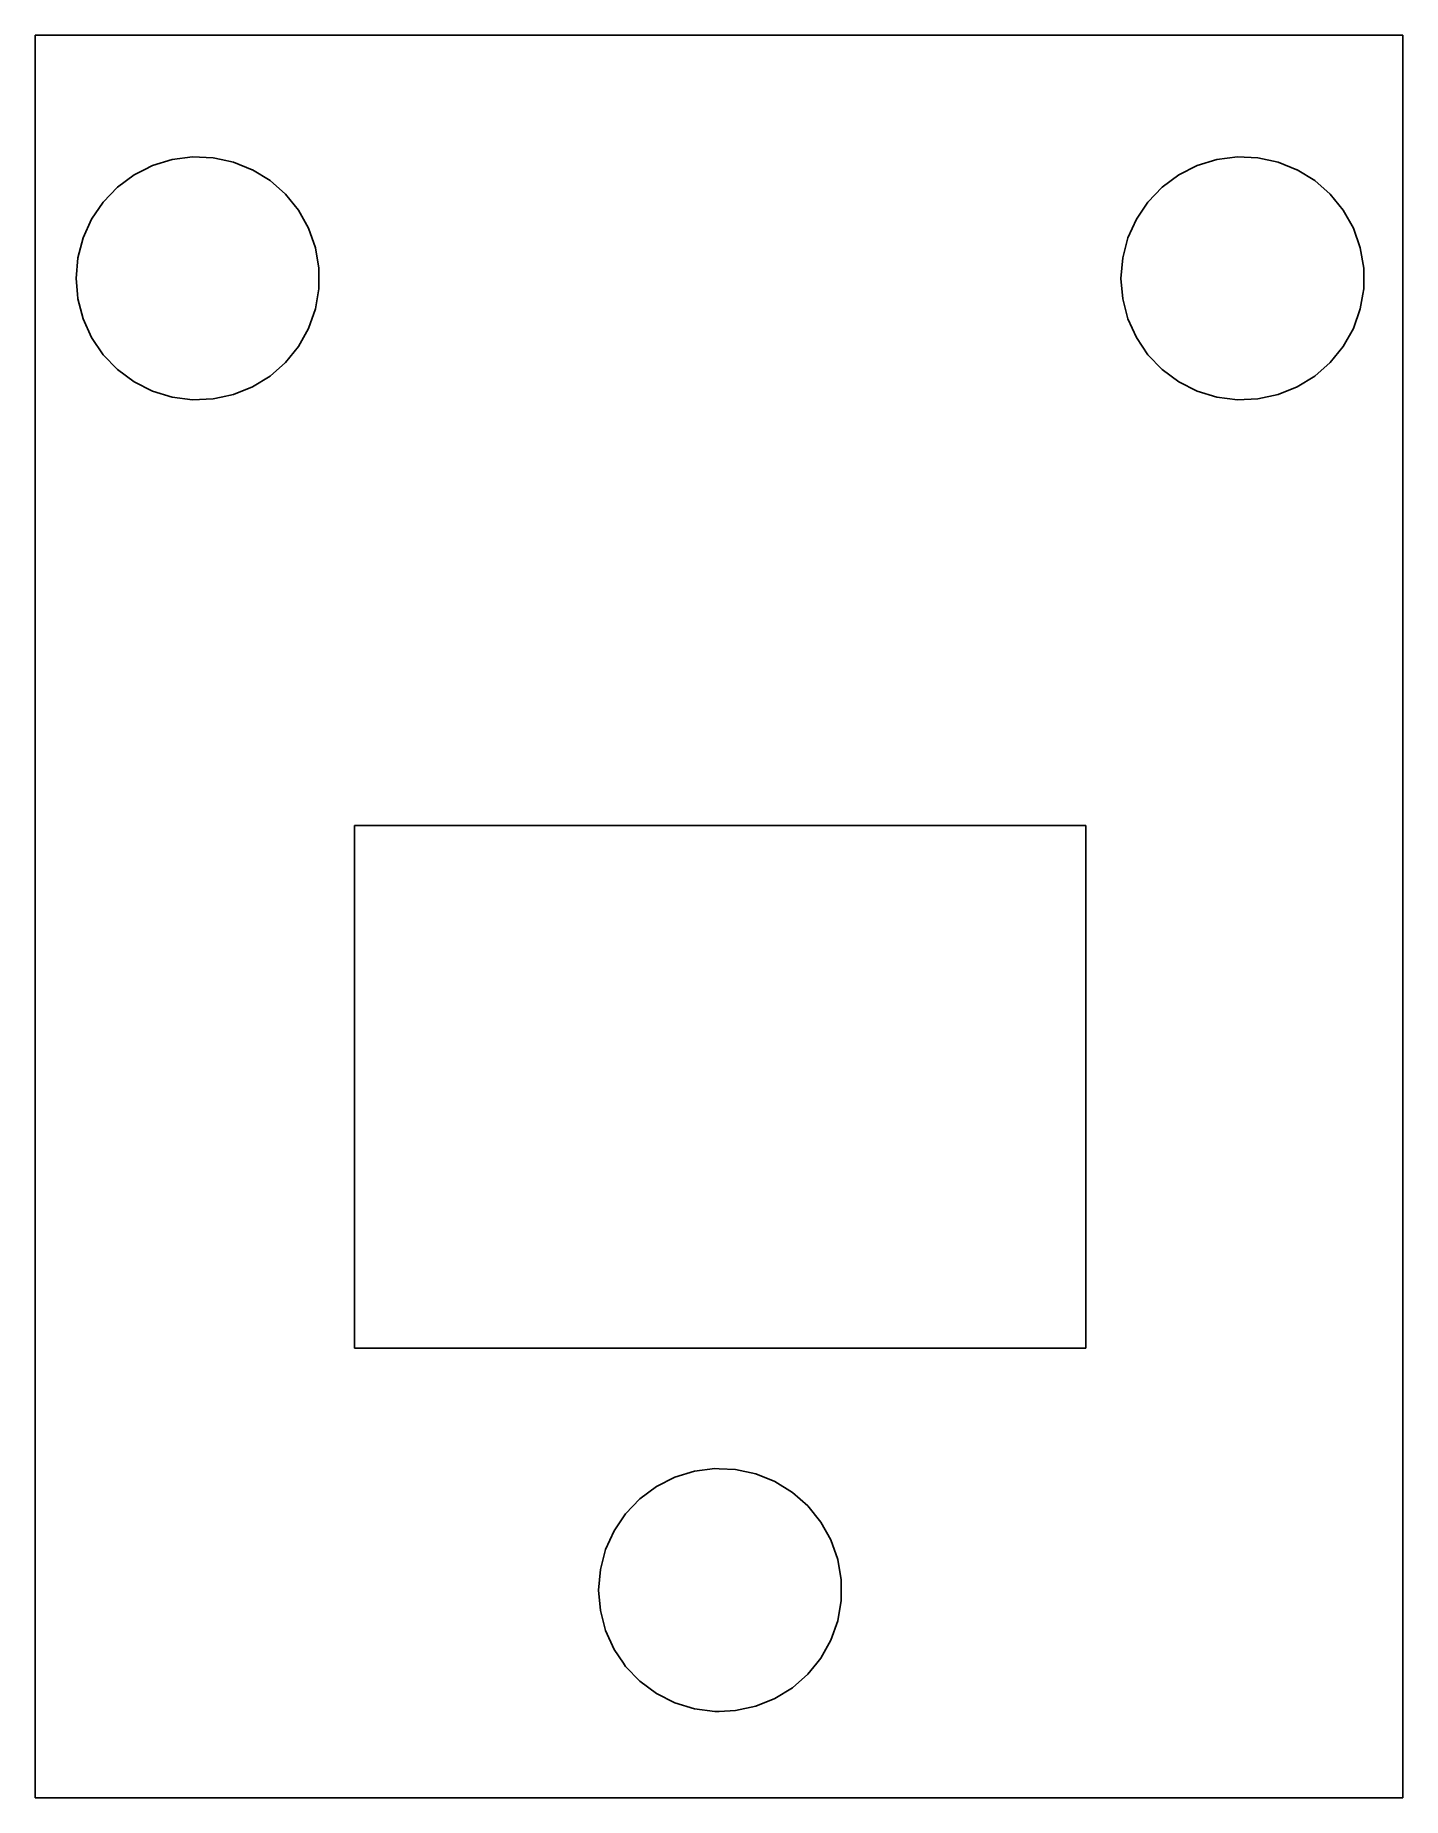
# Model space of a CAD drawing. Extents: x -11.2 to 11.2, y 16.5 to 45.5.
import ezdxf

# ---------------------------------------------------------------- set-up
doc = ezdxf.new("R2010")
doc.units = 0

msp = doc.modelspace()

# ---------------------------------------------------------------- linework, layer by layer
at = {"layer": 'Layer 1'}
for p, q in [((-11.25, 45.5), (-8.192, 45.5)), ((-11.25, 43.288), (-11.25, 45.5)), ((-8.192, 45.5), (-4.096, 45.5)), ((-4.096, 45.5), (0, 45.5)), ((0, 45.5), (6.9572, 45.5)), ((6.9572, 45.5), (7.592, 45.5)), ((7.592, 45.5), (8.192, 45.5)), ((8.192, 45.5), (11.25, 45.5)), ((11.25, 45.5), (11.25, 44.3862)), ((11.25, 44.3862), (11.25, 43.8462)), ((11.25, 43.8462), (11.25, 43.3856)), ((-11.25, 41.24), (-11.25, 43.288)), ((-9.4562, 43.288), (-9.624, 43.203)), ((-9.322, 43.356), (-9.4562, 43.288)), ((-8.997, 43.455), (-9.322, 43.356)), ((-8.661, 43.498), (-8.997, 43.455)), ((-8.322, 43.484), (-8.661, 43.498)), ((-8.192, 43.4558), (-8.322, 43.484)), ((-7.99, 43.412), (-8.192, 43.4558)), ((-7.68, 43.288), (-7.99, 43.412)), ((-7.99, 43.412), (-7.99, 43.412)), ((-7.675, 43.286), (-7.68, 43.288)), ((-7.387, 43.108), (-7.675, 43.286)), ((7.868, 43.356), (7.565, 43.203)), ((8.192, 43.4547), (7.868, 43.356)), ((8.193, 43.455), (8.192, 43.4547)), ((8.529, 43.498), (8.193, 43.455)), ((8.868, 43.484), (8.529, 43.498)), ((9.2, 43.412), (8.868, 43.484)), ((9.509, 43.288), (9.2, 43.412)), ((9.514, 43.286), (9.509, 43.288)), ((9.803, 43.108), (9.514, 43.286)), ((11.25, 43.3856), (11.25, 43.288)), ((11.25, 43.288), (11.25, 42.5894)), ((-9.897, 43.001), (-10.132, 42.756)), ((-9.624, 43.203), (-9.897, 43.001)), ((-7.132, 42.884), (-7.387, 43.108)), ((7.293, 43.001), (7.058, 42.756)), ((7.565, 43.203), (7.293, 43.001)), ((10.058, 42.884), (9.803, 43.108)), ((-10.132, 42.756), (-10.322, 42.475)), ((-6.919, 42.62), (-7.132, 42.884)), ((7.058, 42.756), (6.868, 42.475)), ((10.271, 42.62), (10.058, 42.884)), ((-10.322, 42.475), (-10.462, 42.166)), ((-6.753, 42.324), (-6.919, 42.62)), ((6.868, 42.475), (6.728, 42.166)), ((10.437, 42.324), (10.271, 42.62)), ((11.25, 42.5894), (11.25, 42.2168)), ((-10.462, 42.166), (-10.547, 41.838)), ((-6.64, 42.004), (-6.753, 42.324)), ((6.728, 42.166), (6.643, 41.838)), ((10.55, 42.004), (10.437, 42.324)), ((11.25, 42.2168), (11.25, 41.8369)), ((-10.547, 41.838), (-10.576, 41.5)), ((-6.583, 41.67), (-6.64, 42.004)), ((6.643, 41.838), (6.614, 41.5)), ((10.607, 41.67), (10.55, 42.004)), ((11.25, 41.8369), (11.25, 41.4066)), ((-10.576, 41.5), (-10.5537, 41.24)), ((-6.583, 41.33), (-6.583, 41.67)), ((6.614, 41.5), (6.643, 41.162)), ((10.607, 41.33), (10.607, 41.67)), ((-11.25, 41.0001), (-11.25, 41.24)), ((-10.5537, 41.24), (-10.547, 41.162)), ((-6.64, 40.996), (-6.583, 41.33)), ((10.55, 40.996), (10.5916, 41.24)), ((10.5916, 41.24), (10.607, 41.33)), ((11.25, 41.4066), (11.25, 41.24)), ((11.25, 41.24), (11.25, 39.192)), ((-11.25, 40.6208), (-11.25, 41.0001)), ((-10.547, 41.162), (-10.462, 40.834)), ((-6.753, 40.676), (-6.64, 40.996)), ((6.643, 41.162), (6.728, 40.834)), ((10.437, 40.676), (10.55, 40.996)), ((-11.25, 40.2313), (-11.25, 40.6208)), ((-10.462, 40.834), (-10.322, 40.525)), ((-6.919, 40.38), (-6.753, 40.676)), ((6.728, 40.834), (6.868, 40.525)), ((10.271, 40.38), (10.437, 40.676)), ((-10.322, 40.525), (-10.132, 40.244)), ((-7.132, 40.116), (-6.919, 40.38)), ((6.868, 40.525), (7.058, 40.244)), ((10.058, 40.116), (10.271, 40.38)), ((-11.25, 39.8333), (-11.25, 40.2313)), ((-10.132, 40.244), (-9.897, 39.999)), ((-7.387, 39.892), (-7.132, 40.116)), ((7.058, 40.244), (7.293, 39.999)), ((9.803, 39.892), (10.058, 40.116)), ((-11.25, 39.3951), (-11.25, 39.8333)), ((-9.897, 39.999), (-9.624, 39.797)), ((-9.624, 39.797), (-9.322, 39.644)), ((-7.675, 39.714), (-7.387, 39.892)), ((7.293, 39.999), (7.565, 39.797)), ((7.565, 39.797), (7.868, 39.644)), ((9.514, 39.714), (9.803, 39.892)), ((-9.322, 39.644), (-8.997, 39.545)), ((-8.997, 39.545), (-8.661, 39.502)), ((-8.661, 39.502), (-8.322, 39.516)), ((-8.322, 39.516), (-8.192, 39.5442)), ((-8.192, 39.5442), (-7.99, 39.588)), ((-7.99, 39.588), (-7.675, 39.714)), ((7.868, 39.644), (8.192, 39.5453)), ((8.192, 39.5453), (8.193, 39.545)), ((8.193, 39.545), (8.529, 39.502)), ((8.529, 39.502), (8.868, 39.516)), ((8.868, 39.516), (9.2, 39.588)), ((9.2, 39.588), (9.514, 39.714)), ((-11.25, 39.192), (-11.25, 39.3951)), ((-11.25, 31), (-11.25, 39.192)), ((11.25, 39.192), (11.25, 31)), ((0, 32.5), (-6, 32.5)), ((-6, 32.5), (-6, 31)), ((6.038, 32.5), (0, 32.5)), ((6.038, 31), (6.038, 32.5)), ((-11.25, 22.808), (-11.25, 31)), ((-6, 31), (-6, 23.9)), ((6.038, 23.9), (6.038, 31)), ((11.25, 31), (11.25, 23.9)), ((-6, 23.9), (0, 23.9)), ((0, 23.9), (6.038, 23.9)), ((11.25, 23.9), (11.25, 22.808)), ((-11.25, 16.5), (-11.25, 22.808)), ((11.25, 22.808), (11.25, 16.5)), ((-0.727, 21.773), (-1.03, 21.62)), ((-0.402, 21.872), (-0.727, 21.773)), ((-0.066, 21.915), (-0.402, 21.872)), ((0, 21.9123), (-0.066, 21.915)), ((0.273, 21.901), (0, 21.9123)), ((0.605, 21.829), (0.273, 21.901)), ((0.92, 21.703), (0.605, 21.829)), ((-1.03, 21.62), (-1.302, 21.418)), ((1.208, 21.525), (0.92, 21.703)), ((1.463, 21.301), (1.208, 21.525)), ((-1.537, 21.173), (-1.727, 20.892)), ((-1.302, 21.418), (-1.537, 21.173)), ((1.676, 21.037), (1.463, 21.301)), ((-1.727, 20.892), (-1.867, 20.583)), ((1.842, 20.741), (1.676, 21.037)), ((1.955, 20.421), (1.842, 20.741)), ((-1.867, 20.583), (-1.952, 20.255)), ((2.012, 20.086), (1.955, 20.421)), ((-1.952, 20.255), (-1.981, 19.917)), ((2.012, 19.747), (2.012, 20.086)), ((-1.981, 19.917), (-1.952, 19.579)), ((1.955, 19.413), (2.012, 19.747)), ((-1.952, 19.579), (-1.867, 19.251)), ((-1.867, 19.251), (-1.727, 18.941)), ((1.842, 19.093), (1.955, 19.413)), ((-1.727, 18.941), (-1.5722, 18.712)), ((1.676, 18.797), (1.842, 19.093)), ((-1.5722, 18.712), (-1.537, 18.66)), ((-1.537, 18.66), (-1.302, 18.416)), ((1.463, 18.533), (1.6074, 18.712)), ((1.6074, 18.712), (1.676, 18.797)), ((-1.302, 18.416), (-1.03, 18.214)), ((0.92, 18.131), (1.208, 18.309)), ((1.208, 18.309), (1.463, 18.533)), ((-1.03, 18.214), (-0.727, 18.061)), ((-0.727, 18.061), (-0.402, 17.962)), ((0.273, 17.933), (0.605, 18.005)), ((0.605, 18.005), (0.92, 18.131)), ((-0.402, 17.962), (-0.066, 17.919)), ((-0.066, 17.919), (0, 17.9217)), ((0, 17.9217), (0.273, 17.933)), ((-8.192, 16.5), (-11.25, 16.5)), ((-4.096, 16.5), (-8.192, 16.5)), ((0, 16.5), (-4.096, 16.5)), ((4.096, 16.5), (0, 16.5)), ((8.192, 16.5), (4.096, 16.5)), ((11.25, 16.5), (8.192, 16.5))]:
    msp.add_line(p, q, dxfattribs=at)

doc.saveas('drawing.dxf')
